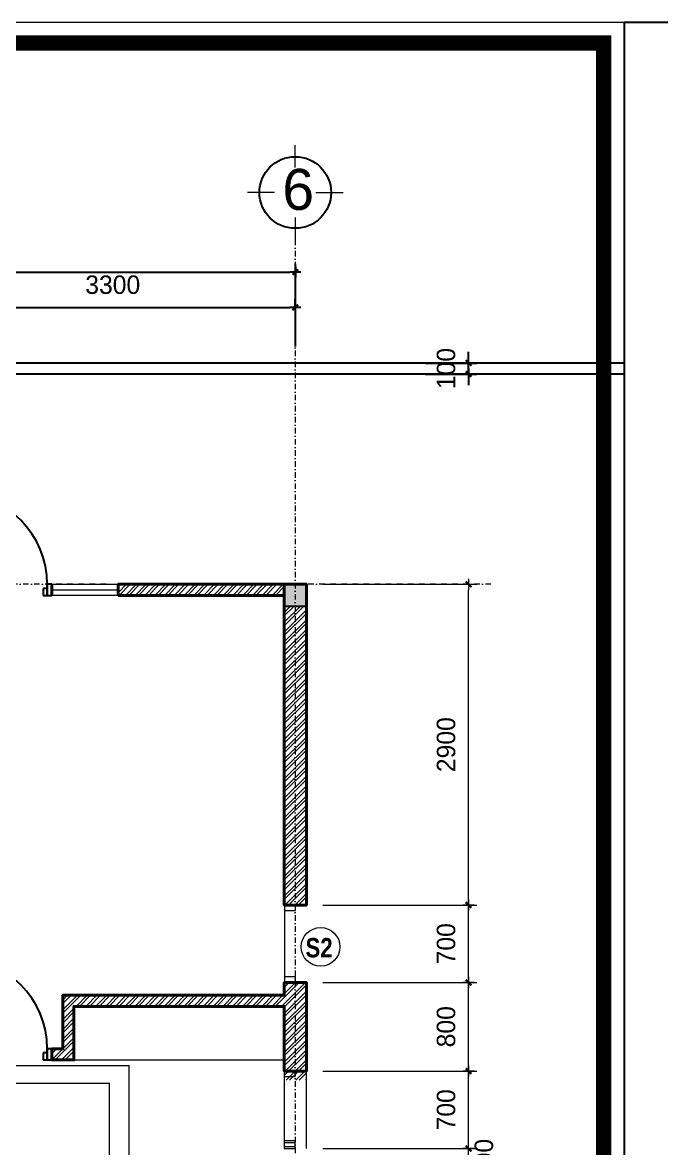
# Model space of a CAD drawing. Header units: millimetres. Extents: x 615730 to 2792744, y 139412 to 597571.
# Drawn here: x 1337805 to 1343579, y 265358 to 275537 of the extents above; entities that cross this region are included whole.
import ezdxf
from ezdxf.enums import TextEntityAlignment as Align

# ---------------------------------------------------------------- set-up
doc = ezdxf.new("R2010")
doc.units = ezdxf.units.MM
doc.header["$MEASUREMENT"] = 0
doc.header["$PDMODE"] = 34
doc.linetypes.add('DASHDOT', pattern=[1, 0.5, -0.25, 0, -0.25])
doc.linetypes.add('HIDDEN2', pattern=[0.1875, 0.125, -0.0625])
doc.layers.get('0').update_dxf_attribs({"lineweight": 5})
for name, color, linetype, lineweight in [('0.1(9)', 9, 'Continuous', 13), ('AN_0.20', 2, 'Continuous', 20), ('AN_CUA', 51, 'Continuous', 15), ('CAT', 11, 'Continuous', 40), ('HATCH', 42, 'Continuous', 5), ('net dut', 6, 'DASHDOT', 40), ('NETNGOAITUONG', 1, 'Continuous', 40), ('NTHAY1', 61, 'Continuous', 25), ('thay', 7, 'Continuous', 15), ('TIM TRUC', 149, 'DASHDOT', 9), ('VLIEU', 250, 'Continuous', 9)]:
    doc.layers.add(name, color=color, linetype=linetype, lineweight=lineweight)
for name, color, linetype in [('AN_TEXT', 254, 'Continuous'), ('DOORS', 1, 'Continuous'), ('H', 252, 'Continuous'), ('NET MANH', 252, 'Continuous'), ('NET2', 5, 'Continuous'), ('netthay', 3, 'Continuous'), ('SWING', 7, 'Continuous'), ('TEXT', 2, 'Continuous'), ('VL', 155, 'Continuous')]:
    doc.layers.add(name, color=color, linetype=linetype)
doc.styles.add('DDCo-B-Helve-condense', font='')
doc.styles.add('H280', font='', dxfattribs={"height": 200})
doc.styles.add('KT OZON', font='', dxfattribs={"height": 200})
doc.styles.add('VNI-AVO', font='vni-roms.shx')
doc.styles.get('DDCo-B-Helve-condense').set_extended_font_data('VNI-Helve-Condense', bold=True)
doc.styles.get('H280').set_extended_font_data('VNI-Avo')
doc.styles.get('KT OZON').set_extended_font_data('VNI-Helve')
doc.dimstyles.new('1-50b', dxfattribs={"dimtxt": 167, "dimasz": 50, "dimexe": 75, "dimexo": 150, "dimgap": 120, "dimtad": 1, "dimdec": 0, "dimzin": 12, "dimtxsty": 'VNI-AVO', "dimblk": ']', "dimcen": 0, "dimdle": 50, "dimclrd": 252, "dimclre": 252, "dimclrt": 2, "dimadec": 0, "dimazin": 0, "dimtfac": 1, "dimtdec": 0, "dimtix": 1, "dimtmove": 2, "dimatfit": 0, "dimldrblk": 'OPEN90', "dimfxl": 1, "dimlwd": -1, "dimlwe": -1, "dimarcsym": 0})
pattern_1 = [(45, (655694.78, -28752.8), (-44.194174, 44.194174), []), (45, (655694.78, -28721.55), (-44.194174, 44.194174), [])]

# ---------------------------------------------------------------- blocks, each defined once
blk = doc.blocks.new('08PDRR02')
at = {"color": 0, "linetype": 'ByBlock'}
for p, q in [((1, 0), (0, 0)), ((0, 0), (0, -1)), ((1, -1), (1, 0)), ((0, -1), (1, -1))]:
    blk.add_line(p, q, dxfattribs=at)
blk = doc.blocks.new('08PDNB02')
at = {"color": 0, "linetype": 'ByBlock'}
for p, q in [((0, -1.62), (0, 1.62)), ((0, 1.62), (0.25, 1.62)), ((0.25, -1.62), (0.25, 1.62)), ((0.25, 0.38), (1.25, 0.38)), ((1.25, -0.55), (1.25, 2.75)), ((1.25, 2.75), (1.54, 2.75)), ((1.54, 2.75), (1.69, 2.59)), ((1.69, 2.59), (1.95, -0.13)), ((0.25, -1.62), (0, -1.62)), ((1.25, -0.38), (0.25, -0.38)), ((1.95, -0.55), (1.25, -0.55)), ((1.95, -0.13), (1.95, -0.55))]:
    blk.add_line(p, q, dxfattribs=at)
blk = doc.blocks.new('*U45')
at = {"layer": 'DOORS', "color": 0, "linetype": 'Continuous', "ltscale": 200}
for p, q in [((0, 15), (0, 55)), ((900, 15), (900, 55)), ((0, -25), (0, -55)), ((900, -25), (900, -55))]:
    blk.add_line(p, q, dxfattribs=at)
at = {"layer": 'SWING', "color": 1, "linetype": 'Continuous', "ltscale": 200}
blk.add_arc((0, 55), 900, 0, 90, dxfattribs=at)
at = {"layer": 'DOORS', "color": 8, "linetype": 'Continuous', "ltscale": 200, "xscale": 25.4, "yscale": 25.4, "zscale": 25.4, "rotation": 180}
blk.add_blockref('08PDNB02', (0, 895), dxfattribs=at)
at = {"layer": 'DOORS', "color": 0, "linetype": 'Continuous', "ltscale": 200, "xscale": 900, "yscale": 39.99999999999999, "rotation": 90}
blk.add_blockref('08PDRR02', (0, 55), dxfattribs=at)
at = {"layer": 'DOORS', "color": 8, "linetype": 'Continuous', "ltscale": 200, "xscale": 25.4, "yscale": -25.4, "zscale": 25.4}
blk.add_blockref('08PDNB02', (40, 895), dxfattribs=at)
at = {"layer": 'DOORS', "color": 0, "linetype": 'Continuous', "ltscale": 200, "xscale": 45, "yscale": 110}
for p in [(-45, 55), (900, 55)]:
    blk.add_blockref('08PDRR02', p, dxfattribs=at)
at = {"layer": 'DOORS', "color": 1, "linetype": 'Continuous', "ltscale": 200, "xscale": 39.99999999999999, "yscale": 69.99999999999999}
for p in [(0, 15), (860, 15)]:
    blk.add_blockref('08PDRR02', p, dxfattribs=at)
blk = doc.blocks.new('TRUC 1')
at = {"ltscale": 50}
blk.add_circle((0, -9525), 8572, dxfattribs=at)
at = {"layer": '0.1(9)', "ltscale": 50}
for p, q in [((0, -3572), (0, 1782)), ((-4942, -9525), (-11427, -9525)), ((4942, -9525), (11427, -9525)), ((0, -15478), (0, -20832))]:
    blk.add_line(p, q, dxfattribs=at)
at = {"layer": 'TEXT', "ltscale": 50, "style": 'H280'}
blk.add_attdef('1', text='', height=10478, dxfattribs=at).set_placement((-214, -4892), align=Align.CENTER)
blk = doc.blocks.new(']')
for p, q in [((1, 0), (-1, 0)), ((0, 1), (0, -1))]:
    blk.add_line(p, q)
at = {"color": 9, "const_width": 0.4}
blk.add_lwpolyline([(-0.51, -0.51), (0.51, 0.51)], dxfattribs=at)
blk = doc.blocks.new('*D2729')
at = {"layer": 'DEFPOINTS', "color": 0, "ltscale": 10, "transparency": 16777216}
for p in [(1336970, 272975), (1340270, 272962), (1340270, 272813)]:
    blk.add_point(p, dxfattribs=at)
at = {"layer": 'VL', "color": 252, "ltscale": 10, "transparency": 16777216}
for p, q in [((1340270, 272963), (1340270, 273037)), ((1337020, 272962), (1340220, 272962)), ((1336970, 272825), (1336970, 272887))]:
    blk.add_line(p, q, dxfattribs=at)
at = {"layer": 'VL', "color": 252, "ltscale": 10, "transparency": 16777216, "xscale": 50, "yscale": 50, "zscale": 50, "rotation": 180}
blk.add_blockref(']', (1336970, 272962), dxfattribs=at)
at = {"layer": 'VL', "color": 252, "ltscale": 10, "transparency": 16777216, "xscale": 50, "yscale": 50, "zscale": 50}
blk.add_blockref(']', (1340270, 272962), dxfattribs=at)
at = {"layer": 'VL', "color": 2, "ltscale": 10, "transparency": 16777216, "insert": (1338620, 273166), "char_height": 167, "attachment_point": 5, "style": 'VNI-AVO'}
blk.add_mtext('3300', dxfattribs=at)
blk = doc.blocks.new('_Open90')
at = {"color": 0, "linetype": 'ByBlock', "lineweight": -2}
for p, q in [((0, 0), (-1, 0)), ((-0.5, 0.5), (0, 0)), ((0, 0), (-0.5, -0.5))]:
    blk.add_line(p, q, dxfattribs=at)
blk = doc.blocks.new('*D2731')
at = {"layer": 'DEFPOINTS', "color": 0, "ltscale": 10, "transparency": 16777216}
for p in [(1340271, 273281), (1319670, 272459), (1340271, 272459)]:
    blk.add_point(p, dxfattribs=at)
at = {"layer": 'VL', "color": 252, "ltscale": 10, "transparency": 16777216}
for p, q in [((1319670, 272609), (1319670, 273356)), ((1340271, 272609), (1340271, 273356)), ((1319720, 273281), (1340221, 273281))]:
    blk.add_line(p, q, dxfattribs=at)
at = {"layer": 'VL', "color": 252, "ltscale": 10, "transparency": 16777216, "xscale": 50, "yscale": 50, "zscale": 50, "rotation": 180}
blk.add_blockref(']', (1319670, 273281), dxfattribs=at)
at = {"layer": 'VL', "color": 252, "ltscale": 10, "transparency": 16777216, "xscale": 50, "yscale": 50, "zscale": 50}
blk.add_blockref(']', (1340271, 273281), dxfattribs=at)
at = {"layer": 'VL', "color": 2, "ltscale": 10, "transparency": 16777216, "insert": (1329971, 273485), "char_height": 167, "attachment_point": 5, "style": 'VNI-AVO'}
blk.add_mtext('20600', dxfattribs=at)
blk = doc.blocks.new('*D2737')
at = {"layer": 'DEFPOINTS', "color": 0, "ltscale": 10, "transparency": 16777216}
for p in [(1341293, 272459), (1341836, 272459), (1341293, 272359)]:
    blk.add_point(p, dxfattribs=at)
at = {"layer": 'VL', "color": 252, "ltscale": 10, "transparency": 16777216}
for p, q in [((1341836, 272509), (1341836, 272559)), ((1341443, 272459), (1341911, 272459)), ((1341836, 272359), (1341836, 272459)), ((1341443, 272359), (1341911, 272359)), ((1341836, 272309), (1341836, 272259))]:
    blk.add_line(p, q, dxfattribs=at)
at = {"layer": 'VL', "color": 252, "ltscale": 10, "transparency": 16777216, "xscale": 50, "yscale": 50, "zscale": 50}
for p, rotation in [((1341836, 272459), 270), ((1341836, 272359), 90)]:
    blk.add_blockref(']', p, dxfattribs=dict(at, rotation=rotation))
at = {"layer": 'VL', "color": 2, "ltscale": 10, "transparency": 16777216, "insert": (1341633, 272409), "char_height": 167, "attachment_point": 5, "rotation": 90, "style": 'VNI-AVO'}
blk.add_mtext('100', dxfattribs=at)
blk = doc.blocks.new('*D2755')
at = {"layer": 'DEFPOINTS', "color": 0, "ltscale": 10, "transparency": 16777216}
for p in [(1340370, 265358), (1341836, 265358), (1340370, 265159)]:
    blk.add_point(p, dxfattribs=at)
at = {"layer": 'VLIEU', "color": 252, "ltscale": 10, "transparency": 16777216}
for p, q in [((1340520, 265358), (1341911, 265358)), ((1341836, 265408), (1341836, 265458)), ((1341836, 265159), (1341836, 265358)), ((1340520, 265159), (1341911, 265159)), ((1341836, 265109), (1341836, 265059))]:
    blk.add_line(p, q, dxfattribs=at)
at = {"layer": 'VLIEU', "color": 252, "ltscale": 10, "transparency": 16777216, "xscale": 50, "yscale": 50, "zscale": 50}
for p, rotation in [((1341836, 265358), 270), ((1341836, 265159), 90)]:
    blk.add_blockref(']', p, dxfattribs=dict(at, rotation=rotation))
at = {"layer": 'VLIEU', "color": 2, "ltscale": 10, "transparency": 16777216, "insert": (1341975, 265259), "char_height": 167, "attachment_point": 5, "rotation": 90, "style": 'VNI-AVO'}
blk.add_mtext('200', dxfattribs=at)
blk = doc.blocks.new('*D2756')
at = {"layer": 'DEFPOINTS', "color": 0, "ltscale": 10, "transparency": 16777216}
for p in [(1340370, 266058), (1341836, 266058), (1340370, 265358)]:
    blk.add_point(p, dxfattribs=at)
at = {"layer": 'VLIEU', "color": 252, "ltscale": 10, "transparency": 16777216}
for p, q in [((1340520, 266058), (1341911, 266058)), ((1341836, 265408), (1341836, 266008)), ((1340520, 265358), (1341911, 265358))]:
    blk.add_line(p, q, dxfattribs=at)
at = {"layer": 'VLIEU', "color": 252, "ltscale": 10, "transparency": 16777216, "xscale": 50, "yscale": 50, "zscale": 50}
for p, rotation in [((1341836, 266058), 90), ((1341836, 265358), 270)]:
    blk.add_blockref(']', p, dxfattribs=dict(at, rotation=rotation))
at = {"layer": 'VLIEU', "color": 2, "ltscale": 10, "transparency": 16777216, "insert": (1341633, 265708), "char_height": 167, "attachment_point": 5, "rotation": 90, "style": 'VNI-AVO'}
blk.add_mtext('700', dxfattribs=at)
blk = doc.blocks.new('*D2757')
at = {"layer": 'DEFPOINTS', "color": 0, "ltscale": 10, "transparency": 16777216}
for p in [(1340370, 266859), (1341836, 266859), (1340370, 266058)]:
    blk.add_point(p, dxfattribs=at)
at = {"layer": 'VLIEU', "color": 252, "ltscale": 10, "transparency": 16777216}
for p, q in [((1340520, 266859), (1341911, 266859)), ((1341836, 266108), (1341836, 266809)), ((1340520, 266058), (1341911, 266058))]:
    blk.add_line(p, q, dxfattribs=at)
at = {"layer": 'VLIEU', "color": 252, "ltscale": 10, "transparency": 16777216, "xscale": 50, "yscale": 50, "zscale": 50}
for p, rotation in [((1341836, 266859), 90), ((1341836, 266058), 270)]:
    blk.add_blockref(']', p, dxfattribs=dict(at, rotation=rotation))
at = {"layer": 'VLIEU', "color": 2, "ltscale": 10, "transparency": 16777216, "insert": (1341633, 266459), "char_height": 167, "attachment_point": 5, "rotation": 90, "style": 'VNI-AVO'}
blk.add_mtext('800', dxfattribs=at)
blk = doc.blocks.new('*D2758')
at = {"layer": 'DEFPOINTS', "color": 0, "ltscale": 10, "transparency": 16777216}
for p in [(1340370, 267559), (1341836, 267559), (1340370, 266859)]:
    blk.add_point(p, dxfattribs=at)
at = {"layer": 'VLIEU', "color": 252, "ltscale": 10, "transparency": 16777216}
for p, q in [((1340520, 267559), (1341911, 267559)), ((1341836, 266909), (1341836, 267509)), ((1340520, 266859), (1341911, 266859))]:
    blk.add_line(p, q, dxfattribs=at)
at = {"layer": 'VLIEU', "color": 252, "ltscale": 10, "transparency": 16777216, "xscale": 50, "yscale": 50, "zscale": 50}
for p, rotation in [((1341836, 267559), 90), ((1341836, 266859), 270)]:
    blk.add_blockref(']', p, dxfattribs=dict(at, rotation=rotation))
at = {"layer": 'VLIEU', "color": 2, "ltscale": 10, "transparency": 16777216, "insert": (1341633, 267209), "char_height": 167, "attachment_point": 5, "rotation": 90, "style": 'VNI-AVO'}
blk.add_mtext('700', dxfattribs=at)
blk = doc.blocks.new('*D2759')
at = {"layer": 'DEFPOINTS', "color": 0, "ltscale": 10, "transparency": 16777216}
for p in [(1340370, 270459), (1341836, 270459), (1340370, 267559)]:
    blk.add_point(p, dxfattribs=at)
at = {"layer": 'VLIEU', "color": 252, "ltscale": 10, "transparency": 16777216}
for p, q in [((1340520, 270459), (1341911, 270459)), ((1341836, 267609), (1341836, 270409)), ((1340520, 267559), (1341911, 267559))]:
    blk.add_line(p, q, dxfattribs=at)
at = {"layer": 'VLIEU', "color": 252, "ltscale": 10, "transparency": 16777216, "xscale": 50, "yscale": 50, "zscale": 50}
for p, rotation in [((1341836, 270459), 90), ((1341836, 267559), 270)]:
    blk.add_blockref(']', p, dxfattribs=dict(at, rotation=rotation))
at = {"layer": 'VLIEU', "color": 2, "ltscale": 10, "transparency": 16777216, "insert": (1341633, 269009), "char_height": 167, "attachment_point": 5, "rotation": 90, "style": 'VNI-AVO'}
blk.add_mtext('2900', dxfattribs=at)

msp = doc.modelspace()

# ---------------------------------------------------------------- hatches: boundary and pattern name
at = {"layer": 'VLIEU', "ltscale": 10}
h = msp.add_hatch(dxfattribs=at)
h.set_pattern_fill('STEEL', color=256, scale=500, style=0)
h.set_pattern_definition(pattern_1)
h.paths.add_polyline_path([(1340169.7, 270458.5), (1338669.7, 270458.5), (1338669.7, 270358.5), (1340169.7, 270358.5)])
h = msp.add_hatch(dxfattribs=at)
h.set_pattern_fill('STEEL', color=256, scale=500, style=0)
h.set_pattern_definition(pattern_1)
h.paths.add_polyline_path([(1340269.7, 270258.5), (1340169.7, 270258.5), (1340169.7, 267558.8), (1340269.7, 267558.8)])
h.paths.add_polyline_path([(1340369.7, 270258.5), (1340269.7, 270258.5), (1340269.7, 267558.8), (1340271.6, 267558.8), (1340271.6, 267558.8), (1340369.7, 267558.8)])
h = msp.add_hatch(dxfattribs=at)
h.set_pattern_fill('STEEL', color=256, scale=500, style=0)
h.set_pattern_definition(pattern_1)
h.paths.add_polyline_path([(1340369.7, 266858.8), (1340169.7, 266858.8), (1340169.7, 266743.1), (1338169.3, 266743.1), (1338169.3, 266258.8), (1338069.7, 266258.8), (1338069.7, 266158.8), (1338269.3, 266158.8), (1338269.3, 266643.1), (1340169.7, 266643.1), (1340169.7, 265977.4), (1340269.7, 265977.4), (1340369.7, 265977.4), (1340369.7, 266643.1)])

# ---------------------------------------------------------------- linework, layer by layer
at = {"layer": 'AN_0.20', "color": 3}
msp.add_circle((1340498.4, 267181.2), 175, dxfattribs=at)
at = {"layer": 'AN_CUA'}
for p, q in [((1340171.6, 267508.8), (1340171.6, 266908.8)), ((1340172.6, 267508.8), (1340172.6, 266908.8)), ((1340169.7, 266008.4), (1340169.7, 265427.4)), ((1340170.7, 266008.4), (1340170.7, 265427.4))]:
    msp.add_line(p, q, dxfattribs=at)
at = {"layer": 'AN_CUA', "color": 3}
for points in [[(1340271.6, 267558.8), (1340171.6, 267558.8), (1340171.6, 267508.8), (1340271.6, 267508.8)], [(1340271.6, 266908.8), (1340171.6, 266908.8), (1340171.6, 266858.8), (1340271.6, 266858.8)], [(1340269.7, 266058.4), (1340169.7, 266058.4), (1340169.7, 266008.4), (1340269.7, 266008.4)], [(1340269.7, 265427.4), (1340169.7, 265427.4), (1340169.7, 265377.4), (1340269.7, 265377.4)], [(1340269.7, 265408.4), (1340169.7, 265408.4), (1340169.7, 265358.4), (1340269.7, 265358.4)]]:
    msp.add_lwpolyline(points, close=True, dxfattribs=at)
at = {"layer": 'CAT'}
msp.add_line((1338669.7, 270458.5), (1338669.7, 270358.5), dxfattribs=at)
at = {"layer": 'H', "const_width": 138.2}
msp.add_lwpolyline([(1316055.1, 256367.8), (1343058, 256367.8), (1343058, 275352.8), (1316055.1, 275352.8)], close=True, dxfattribs=at)
at = {"layer": 'HATCH'}
for p, q in [((1338269.3, 266158.8), (1340169.7, 266158.8)), ((1340369.7, 265358.4), (1340369.7, 266058.4)), ((1340369.7, 265377.4), (1340369.7, 266058.4))]:
    msp.add_line(p, q, dxfattribs=at)
at = {"layer": 'net dut', "linetype": 'HIDDEN2', "ltscale": 400, "const_width": 12.1}
for points in [[(1339612.5, 262131.3), (1339612.5, 264452.4), (1338767.6, 264452.4), (1338767.6, 266108.1), (1332518.3, 266108.1)], [(1338589.1, 262133), (1338589.1, 265948.8), (1332532.3, 265948.8)]]:
    msp.add_lwpolyline(points, dxfattribs=at)
at = {"layer": 'NET MANH', "elevation": -0.5}
msp.add_lwpolyline([(1340169.7, 270458.5), (1340369.7, 270458.5), (1340369.7, 270258.5), (1340169.7, 270258.5)], close=True, dxfattribs=at)
at = {"layer": 'NET MANH'}
msp.add_solid([(1340169.7, 270258.5, -0.5), (1340369.7, 270258.5, -0.5), (1340169.7, 270458.5, -0.5), (1340369.7, 270458.5, -0.5)], dxfattribs=at)
at = {"layer": 'NET2', "ltscale": 10}
msp.add_lwpolyline([(1343242.3, 275537.1), (1343242.3, 255273.1), (1371901.4, 255273.1), (1371901.4, 275537.1)], close=True, dxfattribs=at)
at = {"layer": 'NETNGOAITUONG'}
msp.add_line((1340169.7, 270458.5, -0.5), (1340169.7, 270258.5, -0.5), dxfattribs=at)
for points in [[(1338069.7, 270458.5), (1338069.7, 270458.5)], [(1338069.7, 270358.5), (1338069.7, 270358.5), (1338069.7, 270458.5)], [(1338669.7, 270358.5), (1338669.7, 270458.5), (1340369.7, 270458.5), (1340369.7, 270358.5), (1340369.7, 267558.8), (1340169.7, 267558.8), (1340169.7, 270358.5), (1338669.7, 270358.5)], [(1340369.7, 266643.1), (1340369.7, 266058.4), (1340169.7, 266058.4), (1340169.7, 266643.1), (1338269.3, 266643.1), (1338269.3, 266158.8), (1338069.7, 266158.8), (1338069.7, 266258.8), (1338169.3, 266258.8), (1338169.3, 266743.1), (1340169.7, 266743.1), (1340169.7, 266858.8), (1340369.7, 266858.8), (1340369.7, 266643.1), (1340369.7, 266643.1)]]:
    msp.add_lwpolyline(points, dxfattribs=at)
at = {"layer": 'thay', "linetype": 'Continuous'}
msp.add_lwpolyline([(1315870.8, 256183.5), (1343242.3, 256183.5), (1343242.3, 275537.1), (1315870.8, 275537.1)], close=True, dxfattribs=at)
at = {"layer": 'TIM TRUC', "ltscale": 100}
for p, q in [((1340269.7, 273573.3), (1340269.7, 259062)), ((1338559.8, 270458.5), (1337390.1, 270458.5, -0.5)), ((1342038.2, 270458.5, -0.6), (1338669.7, 270458.5, -0.1))]:
    msp.add_line(p, q, dxfattribs=at)
at = {"layer": 'VL', "ltscale": 10}
for p, q in [((1343242.3, 272458.8), (1316055.1, 272458.8)), ((1343242.3, 272358.8), (1316055.1, 272358.8)), ((1340169.7, 267558.8), (1340369.7, 267558.8))]:
    msp.add_line(p, q, dxfattribs=at)
at = {"layer": 'VLIEU', "ltscale": 10}
for p, q in [((1338069.7, 270458.5), (1338069.7, 270358.5)), ((1338069.7, 270408.5), (1338669.7, 270408.5))]:
    msp.add_line(p, q, dxfattribs=at)
at = {"layer": 'VLIEU', "ltscale": 10, "elevation": 0.5}
msp.add_lwpolyline([(1338069.7, 270458.5), (1338669.7, 270458.5), (1338669.7, 270358.5), (1338069.7, 270358.5)], close=True, dxfattribs=at)

# ---------------------------------------------------------------- block references
at = {"layer": 'netthay', "lineweight": -2, "ltscale": 10}
ref = msp.add_blockref('TRUC 1', (1340269.7, 273640.6), dxfattribs=dict(at, xscale=0.03778148023411632, yscale=0.03778148023411632, zscale=0.03778148023411632, rotation=180))
ref.add_attrib('1', '6', dxfattribs={"layer": 'TEXT', "color": 3, "ltscale": 50, "height": 370.2, "style": 'KT OZON'}).set_placement((1340296.3, 273843.6), align=Align.CENTER)
at = {"layer": 'NTHAY1', "xscale": 0.9090857494156808, "yscale": 0.9090857494156808, "zscale": 0.9090857494156808}
for p in [(1337210.6, 270408.5), (1337210.6, 266208.8)]:
    msp.add_blockref('*U45', p, dxfattribs=at)

# ---------------------------------------------------------------- texts
at = {"layer": 'AN_TEXT', "style": 'DDCo-B-Helve-condense'}
msp.add_text('S2', height=175, dxfattribs=at).set_placement((1340484.9, 267086.2), align=Align.CENTER)

# ---------------------------------------------------------------- dimensions: what is measured, and where the dimension line sits
at = {"layer": 'VL', "ltscale": 10}
for base, p1, p2, picture, middle in [((1340270.7, 273281.2), (1319670.4, 272458.8), (1340270.7, 272458.8), '*D2731', (1329970.5, 273484.7)), ((1340269.7, 272962), (1336969.7, 272974.7), (1340269.7, 272812.7), '*D2729', (1338619.7, 273165.5))]:
    dim = msp.add_linear_dim(base=base, p1=p1, p2=p2, dimstyle='1-50b', override={"dimfxl": 150, "dimarcsym": 1}, dxfattribs=at)
    dim.commit()
    dim.dimension.update_dxf_attribs({"geometry": picture, "text_midpoint": middle})
dim = msp.add_linear_dim(base=(1341836.3, 272458.8), p1=(1341293, 272358.8), p2=(1341293, 272458.8), angle=90, dimstyle='1-50b', override={"dimfxl": 150, "dimarcsym": 1}, dxfattribs=at)
dim.commit()
dim.dimension.update_dxf_attribs({"geometry": '*D2737', "text_midpoint": (1341632.8, 272408.8)})
at = {"layer": 'VLIEU', "ltscale": 10}
for base, p1, p2, picture, middle in [((1341836.3, 270458.5), (1340369.7, 267558.8), (1340369.7, 270458.5), '*D2759', (1341632.8, 269008.7)), ((1341836.3, 267558.8), (1340369.7, 266858.8), (1340369.7, 267558.8), '*D2758', (1341632.8, 267208.8)), ((1341836.3, 266858.8), (1340369.7, 266058.4), (1340369.7, 266858.8), '*D2757', (1341632.8, 266458.6)), ((1341836.3, 266058.4), (1340369.7, 265358.4), (1340369.7, 266058.4), '*D2756', (1341632.8, 265708.4))]:
    dim = msp.add_linear_dim(base=base, p1=p1, p2=p2, angle=90, dimstyle='1-50b', override={"dimfxl": 2}, dxfattribs=at)
    dim.commit()
    dim.dimension.update_dxf_attribs({"geometry": picture, "text_midpoint": middle})
dim = msp.add_linear_dim(base=(1341836.3, 265358.4), p1=(1340369.7, 265158.8), p2=(1340369.7, 265358.4), angle=90, dimstyle='1-50b', override={"dimfxl": 2}, dxfattribs=at)
dim.commit()
dim.dimension.update_dxf_attribs({"geometry": '*D2755', "text_midpoint": (1341974.9, 265258.6), "dimtype": 160})

doc.saveas('drawing.dxf')
